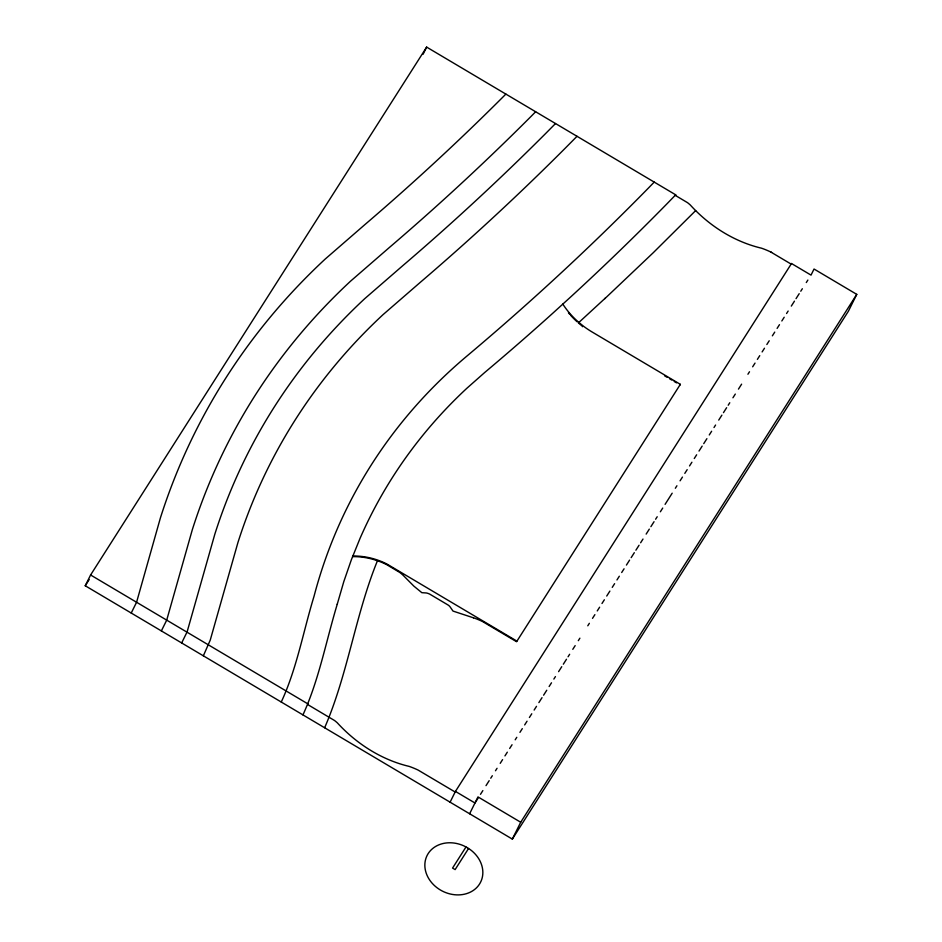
<?xml version="1.0" encoding="UTF-8"?>
<svg xmlns="http://www.w3.org/2000/svg" width="942" height="942" viewBox="0 0 942 942"><rect width="100%" height="100%" fill="white"/><g stroke="black" fill="none" stroke-linecap="round" stroke-linejoin="round"><path stroke-width="1.41" d="M337.271 604.152C326.085 641.055 319.02 679.747 302.947 714.896M337.224 604.293L343.806 581.603L351.366 559.748L360.044 538.365A632.824 530.122 26.4 0 1 466.902 388.234L484.765 372.443A3482.503 2917.362 26.4 0 0 553.06 312.98L569.816 297.743A3489.403 2923.144 26.4 0 0 667.219 203.554L675.697 194.829L426.644 47.1L90.597 574.985L85.239 585.759L512.33 839.098L848.389 311.213L856.761 294.363L814.041 269.023L811.027 275.111L791.504 263.524L455.445 791.41L450.099 802.184M377.459 560.737C355.334 614.891 347.904 674.142 324.637 727.754M131.232 613.03L136.578 602.256L160.411 517.888A846.988 709.538 26.4 0 1 325.167 259.085L365.107 224.42A3275.287 2743.775 26.4 0 0 505.407 94.565L505.866 94.094M423.076 54.283L426.644 47.1M161.365 630.904L166.71 620.13L192.333 529.651A812.887 680.972 26.4 0 1 350.459 281.258L389.611 247.287A3309.387 2772.33 26.4 0 0 531.37 116.09L535.645 111.757M181.665 642.95L187.105 631.894L214.858 534.102A770.58 645.529 26.4 0 1 364.754 298.649L402.929 265.538A3351.683 2807.772 26.4 0 0 546.49 132.657L555.509 123.543M203.354 655.809L210.231 640.148L237.914 542.592A745.946 624.887 26.4 0 1 383.017 314.663L420.627 282.047A3376.316 2828.402 26.4 0 0 565.247 148.188L577.022 136.296M281.258 702.026C296.836 668.537 303.265 631.446 314.051 596.227A657.457 550.764 26.4 0 1 466.985 356.005A3464.782 2902.514 26.4 0 0 648.355 188.129L654.219 182.089M675.697 194.829L675.39 195.441L687.53 202.671A26.918 14.636 32.5 0 1 690.274 204.979C709.173 225.786 734.042 241.705 761.525 248.193A51.315 27.907 32.5 0 1 770.474 251.867L771.604 252.409M562.821 304.101A79.046 66.223 26.4 0 0 578.223 321.905L583.557 326.25A79.046 66.223 26.4 0 0 592.2 332.043L680.348 384.336L516.581 641.714L482.41 621.461A50.868 27.671 32.5 0 0 473.496 617.822M680.042 384.948L680.348 384.336M469.622 813.758L477.994 796.908L520.702 822.248L512.33 839.098M791.504 263.524L791.198 264.137L770.686 251.961M85.239 585.759L89.184 579.554M478.124 798.039L474.968 802.996L455.445 791.41M480.491 794.318L482.857 790.597M486.013 785.64L489.169 780.683M490.747 778.21L492.325 775.725M495.48 770.768L497.058 768.295M500.214 763.338L502.581 759.617M504.947 755.908L507.314 752.187M509.681 748.466L512.048 744.745M515.203 739.8L516.781 737.315M519.937 732.358L522.304 728.637M524.67 724.928L527.037 721.207M529.404 717.486L531.771 713.777M534.138 710.056L536.504 706.335M538.871 702.614L542.027 697.657M543.605 695.184L546.76 690.227M549.127 686.506L551.494 682.797M553.861 679.076L555.439 676.591M558.594 671.646L561.75 666.689M563.328 664.204L566.483 659.247M568.061 656.774L569.639 654.29M572.795 649.332L575.162 645.623M578.317 640.666L579.895 638.181M587.784 625.794L589.362 623.31M592.518 618.352L594.885 614.643M597.252 610.922L599.618 607.201M601.985 603.492L604.352 599.771M606.719 596.05L609.874 591.093M612.241 587.372L614.608 583.663M616.963 579.942L619.33 576.221M621.696 572.512L624.063 568.791M626.43 565.07L629.586 560.113M631.164 557.64L634.319 552.683M635.897 550.199L639.053 545.241M640.631 542.769L642.997 539.048M646.153 534.09L649.309 529.133M650.887 526.66L654.042 521.703M655.62 519.219L657.198 516.746M660.354 511.789L662.721 508.068M665.087 504.359L672.188 493.196M675.343 488.25L676.921 485.766M680.077 480.809L682.444 477.088M684.81 473.379L687.177 469.658M689.544 465.937L691.911 462.228M694.278 458.507L696.644 454.786M699.011 451.065L702.167 446.108M703.745 443.635L706.9 438.678M709.267 434.957L711.634 431.248M714.001 427.527L715.579 425.042M718.734 420.085L721.89 415.139M723.468 412.655L726.623 407.698M728.201 405.225L729.779 402.74M732.935 397.783L735.302 394.074M738.457 389.117L741.613 384.159M747.924 374.245L749.502 371.76M752.658 366.803L755.025 363.094M757.38 359.373L759.747 355.652M762.113 351.931L764.48 348.222M766.847 344.501L769.214 340.78M772.369 335.823L774.736 332.114M777.103 328.393L779.47 324.672M781.836 320.963L784.203 317.242M786.57 313.521L788.148 311.048M791.304 306.091L794.459 301.134M796.037 298.649L799.193 293.692M800.771 291.219L802.348 288.735M806.293 282.541L807.871 280.068M465.984 846.976L452.56 868.077L455.127 869.596L468.551 848.507M520.702 822.248L856.761 294.363M604.87 298.626L653.159 252.809L695.679 210.584M605.329 298.108L578.388 322.906L581.308 325.367M473.496 617.822L453.008 611.075L450.17 606.989A4.734 2.567 32.5 0 0 447.78 604.835L429.682 594.096A9.361 5.087 32.5 0 0 426.326 592.965L421.839 592.683L413.868 586.136L403.247 575.409A26.282 14.295 32.5 0 0 399.903 572.536L386.597 564.599A63.962 53.576 26.4 0 0 378.39 561.055L375.575 560.101A63.962 53.576 26.4 0 0 352.579 556.628L352.885 556.015A63.962 53.576 26.4 0 1 375.882 559.489L378.696 560.455A63.962 53.576 26.4 0 1 386.891 563.999L516.887 641.102M664.605 375.811L667.172 377.306M669.503 378.696L671.846 380.085M674.189 381.475L676.533 382.864M90.597 574.985L308.293 704.121M307.987 704.722L334.551 720.524A27.236 14.813 32.5 0 1 337.318 722.832C356.429 743.733 381.451 759.794 409.134 766.388A52.081 28.331 32.5 0 1 418.154 770.097L455.151 792.022M581.956 326.038L582.58 326.697M577.069 321.752A79.046 66.223 26.4 0 1 570.652 315.323M569.898 314.475A79.046 66.223 26.4 0 1 568.438 312.768M467.314 847.67L463.853 845.869A29.897 25.045 26.4 0 0 424.948 867.358A29.897 25.045 26.4 0 0 468.268 893.051A29.897 25.045 26.4 0 0 470.553 849.837L467.314 847.67"/></g></svg>
